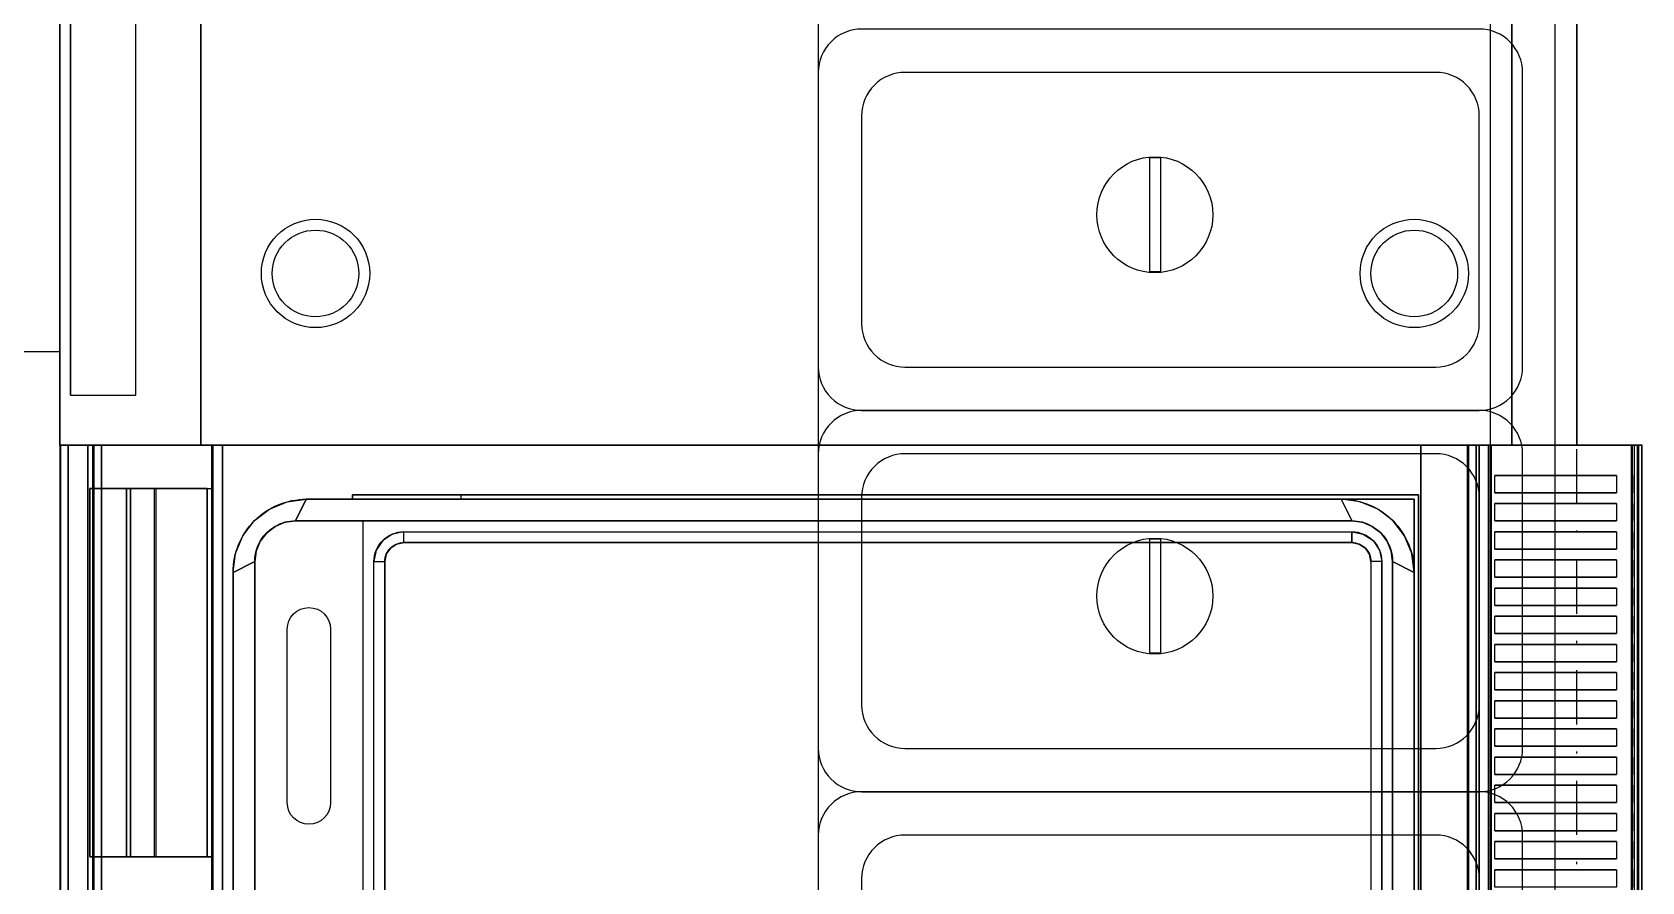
# Model space of a CAD drawing. Header units: millimetres. Extents: x 38967 to 51721, y 49836 to 53207.
# Drawn here: x 41731.9 to 41806.1, y 52636.7 to 52675.9 of the extents above; entities that cross this region are included whole.
import ezdxf

# ---------------------------------------------------------------- set-up
doc = ezdxf.new("R2010")
doc.units = ezdxf.units.MM
doc.header["$LTSCALE"] = 5
doc.linetypes.add('TRATTO-PUNTO', pattern=[1, 0.5, -0.25, 0, -0.25])
for name, color, linetype in [('200-EquipBorder-2d', 9, 'Continuous'), ('200-EquipDoors-2d', 252, 'Continuous'), ('200-EquipInternal-2d', 252, 'Continuous'), ('200-EquipSteel-3d', 9, 'Continuous')]:
    doc.layers.add(name, color=color, linetype=linetype)
doc.layers.add('200-InsPoint-3D', color=3, linetype='Continuous', plot=False)

# ---------------------------------------------------------------- blocks, each defined once
blk = doc.blocks.new('A$C4DBF6129')
at = {"layer": '200-EquipBorder-2d'}
for points in [[(15.6, 32.5), (2, 32.5, 0.414214), (0, 30.5), (0, 2, 0.414214), (2, 0), (15.6, 0, 0.414214), (17.6, 2), (17.6, 30.5, 0.414214)], [(13.6, 30.5), (4, 30.5, 0.414214), (2, 28.5), (2, 4, 0.414214), (4, 2), (13.6, 2, 0.414214), (15.6, 4), (15.6, 28.5, 0.414214)]]:
    blk.add_lwpolyline(points, format="xyb", close=True, dxfattribs=at)
blk.add_lwpolyline([(11.195, 15.81), (5.947, 15.81), (5.947, 15.286), (11.195, 15.286)], close=True, dxfattribs=at)
blk.add_circle((8.571, 15.53), 2.676, dxfattribs=at)
blk = doc.blocks.new('ZVR1780')
at = {"layer": '200-EquipBorder-2d'}
blk.add_line((0, -340), (1780, -340), dxfattribs=at)
for points in [[(1780, -340), (1780, 0), (0, 0), (0, -340), (1780, -340)], [(0, -300), (30, -300), (30, -30), (1750, -30), (1750, -300), (1780, -300)]]:
    blk.add_lwpolyline(points, dxfattribs=at)
at = {"xscale": 10, "yscale": 10, "zscale": 10}
for p in [(1046, -340), (1222, -340), (1398, -340)]:
    blk.add_blockref('A$C4DBF6129', p, dxfattribs=at)
at = {"layer": '200-InsPoint-3D', "flags": 9}
blk.add_attdef('DISTANG', (0, 0), '', height=1, dxfattribs=at)
blk.add_attdef('DISTANG', (0, 0), '', height=1, dxfattribs=at)
blk = doc.blocks.new('ELECTROLUX-MC-CASSETTO')
at = {"layer": '200-EquipSteel-3d'}
for points, invisible_edges in [([(85, 0), (85, -30), (-85, -30), (-85, 0)], 2), ([(-85, -2, -130), (-85, 0, -130), (-85, 0), (-85, -2, -2)], 4), ([(-85, 0), (-85, -2, -2), (-85, -28, -2), (-85, -30)], 5), ([(85, -2, -130), (85, 0, -130), (85, 0), (85, -2, -2)], 4), ([(85, 0), (85, -2, -2), (85, -28, -2), (85, -30)], 5), ([(85, -28, -2), (85, -2, -2), (-85, -2, -2), (-85, -28, -2)], 8), ([(-85, -28, -2), (-85, -30), (-85, -30, -30), (-85, -28, -30)], 1), ([(85, -28, -2), (85, -30), (85, -30, -30), (85, -28, -30)], 1)]:
    blk.add_3dface(points, dxfattribs=dict(at, invisible_edges=invisible_edges))
for points in [[(-85, -2, -130), (85, -2, -130), (85, 0, -130), (-85, 0, -130)], [(85, -2, -2), (85, -2, -130), (-85, -2, -130), (-85, -2, -2)], [(85, -30, -30), (85, -28, -30), (-85, -28, -30), (-85, -30, -30)], [(85, -28, -30), (85, -28, -2), (-85, -28, -2), (-85, -28, -30)], [(85, -30), (85, -30, -30), (-85, -30, -30), (-85, -30)]]:
    blk.add_3dface(points, dxfattribs=at)
blk = doc.blocks.new('ELECTROLUX-MC7-BODY400X250')
at = {"layer": '200-EquipBorder-2d'}
for p, q in [((0, 0), (400, 0)), ((0, -655), (0, 0))]:
    blk.add_line(p, q, dxfattribs=at)
at = {"layer": '200-EquipInternal-2d'}
blk.add_line((0, -80), (400, -80), dxfattribs=at)
at = {"layer": '200-EquipSteel-3d'}
for points, invisible_edges in [([(0, -0.34, 912.22), (0, 0, 910.5), (400, 0, 910.5), (400, -0.34, 912.22)], 8), ([(0, 0, 902.7), (0, -0.13, 901.81), (400, -0.13, 901.81), (400, 0, 902.7)], 2), ([(0, -0.13, 901.81), (0, -0.54, 901.01), (400, -0.54, 901.01), (400, -0.13, 901.81)], 10), ([(0, -1.32, 913.68), (0, -0.34, 912.22), (400, -0.34, 912.22), (400, -1.32, 913.68)], 10), ([(0, -0.54, 901.01), (0, -1.19, 900.39), (400, -1.19, 900.39), (400, -0.54, 901.01)], 10), ([(0, -1.19, 900.39), (0, -2, 900), (400, -2, 900), (400, -1.19, 900.39)], 8), ([(0, -2.78, 914.66), (0, -1.32, 913.68), (400, -1.32, 913.68), (400, -2.78, 914.66)], 10), ([(0, -655, 650), (0, -655, 900), (0, -2, 900), (0, -102, 724)], 12), ([(0, -2, 900), (0, -2, 724), (0, -102, 724)], 8), ([(0, -4.5, 915), (0, -2.78, 914.66), (400, -2.78, 914.66), (400, -4.5, 915)], 2), ([(0, -71.6, 914.58), (0, -69.5, 915), (400, -69.5, 915), (400, -71.6, 914.58)], 8), ([(0, -73.39, 913.39), (0, -71.6, 914.58), (400, -71.6, 914.58), (400, -73.39, 913.39)], 10), ([(0, -74.58, 911.6), (0, -73.39, 913.39), (400, -73.39, 913.39), (400, -74.58, 911.6)], 10), ([(0, -75, 909.5), (0, -74.58, 911.6), (400, -74.58, 911.6), (400, -75, 909.5)], 2), ([(0, -75.45, 903.59), (0, -75, 905.7), (400, -75, 905.7), (400, -75.45, 903.59)], 8), ([(0, -76.64, 901.78), (0, -75.45, 903.59), (400, -75.45, 903.59), (400, -76.64, 901.78)], 10), ([(0, -78.4, 900.53), (0, -76.64, 901.78), (400, -76.64, 901.78), (400, -78.4, 900.53)], 10), ([(0, -80.5, 900), (0, -78.4, 900.53), (400, -78.4, 900.53), (400, -80.5, 900)], 2), ([(0, -102, 724), (0, -655, 650), (0, -102, 650)], 1)]:
    blk.add_3dface(points, dxfattribs=dict(at, invisible_edges=invisible_edges))
for points in [[(0, 0, 910.5), (0, 0, 902.7), (400, 0, 902.7), (400, 0, 910.5)], [(0, -2, 724), (0, -2, 900), (400, -2, 900), (400, -2, 724)], [(0, -2, 724), (0, -102, 724), (400, -102, 724), (400, -2, 724)], [(0, -69.5, 915), (0, -4.5, 915), (400, -4.5, 915), (400, -69.5, 915)], [(0, -75, 905.7), (0, -75, 909.5), (400, -75, 909.5), (400, -75, 905.7)], [(0, -655, 650), (0, -102, 650), (400, -102, 650), (400, -655, 650)], [(0, -102, 650), (400, -102, 650), (400, -102, 724), (0, -102, 724)], [(0, -655, 650), (400, -655, 650), (400, -655, 900), (0, -655, 900)]]:
    blk.add_3dface(points, dxfattribs=at)
at = {"layer": '200-InsPoint-3D'}
blk.add_point((0, 0), dxfattribs=at)
blk = doc.blocks.new('ELECTROLUX-MC-CAMINO400')
at = {"layer": '200-EquipInternal-2d'}
for points in [[(0, -0.21), (400, -0.21), (400, -75.21), (0, -75.21)], [(14, -10.37), (22, -10.37), (22, -66.52), (14, -66.52)], [(27, -10.37), (35, -10.37), (35, -66.52), (27, -66.52)], [(40, -10.37), (48, -10.37), (48, -66.52), (40, -66.52)], [(53, -10.37), (61, -10.37), (61, -66.52), (53, -66.52)], [(66, -10.37), (74, -10.37), (74, -66.52), (66, -66.52)], [(79, -10.37), (87, -10.37), (87, -66.52), (79, -66.52)], [(92, -10.37), (100, -10.37), (100, -66.52), (92, -66.52)], [(105, -10.37), (113, -10.37), (113, -66.52), (105, -66.52)], [(118, -10.37), (126, -10.37), (126, -66.52), (118, -66.52)], [(131, -10.37), (139, -10.37), (139, -66.52), (131, -66.52)], [(144, -10.37), (152, -10.37), (152, -66.52), (144, -66.52)], [(157, -10.37), (165, -10.37), (165, -66.52), (157, -66.52)], [(170, -10.37), (178, -10.37), (178, -66.52), (170, -66.52)], [(183, -10.37), (191, -10.37), (191, -66.52), (183, -66.52)], [(196, -10.37), (204, -10.37), (204, -66.52), (196, -66.52)]]:
    blk.add_lwpolyline(points, close=True, dxfattribs=at)
at = {"layer": '200-EquipSteel-3d'}
for points in [[(0, -0.21, 917.01), (0, -0.21, 956), (400, -0.21, 956), (400, -0.21, 917.01)], [(0, -69.44, 915), (0, -3.39, 915), (400, -3.39, 915), (400, -69.44, 915)]]:
    blk.add_3dface(points, dxfattribs=at)
for points, invisible_edges in [([(0, -0.21, 956), (0, -0.36, 956.76), (400, -0.36, 956.76), (400, -0.21, 956)], 2), ([(0, -0.25, 916.62), (0, -0.21, 917.01), (400, -0.21, 917.01), (400, -0.25, 916.62)], 8), ([(0, -0.37, 916.23), (0, -0.25, 916.62), (400, -0.25, 916.62), (400, -0.37, 916.23)], 10), ([(0, -0.36, 956.76), (0, -0.78, 957.41), (400, -0.78, 957.41), (400, -0.36, 956.76)], 10), ([(0, -0.56, 915.88), (0, -0.37, 916.23), (400, -0.37, 916.23), (400, -0.56, 915.88)], 10), ([(0, -0.82, 915.58), (0, -0.56, 915.88), (400, -0.56, 915.88), (400, -0.82, 915.58)], 10), ([(0, -0.78, 957.41), (0, -1.43, 957.84), (400, -1.43, 957.84), (400, -0.78, 957.41)], 10), ([(0, -1.41, 915.27), (0, -0.82, 915.58), (400, -0.82, 915.58), (400, -1.41, 915.27)], 10), ([(0, -2.05, 915.07), (0, -1.41, 915.27), (400, -1.41, 915.27), (400, -2.05, 915.07)], 10), ([(0, -1.43, 957.84), (0, -2.19, 958), (400, -2.19, 958), (400, -1.43, 957.84)], 8), ([(0, -2.72, 914.98), (0, -2.05, 915.07), (400, -2.05, 915.07), (400, -2.72, 914.98)], 10), ([(0, -10.37, 957.76), (0, -2.19, 958), (14, -2.19, 958), (14, -10.37, 957.76)], 12), ([(0, -3.39, 915), (0, -2.72, 914.98), (400, -2.72, 914.98), (400, -3.39, 915)], 2), ([(14, -10.37, 957.76), (22, -10.37, 957.76), (22, -2.19, 958), (14, -2.19, 958)], 10), ([(22, -2.19, 958), (27, -2.19, 958), (27, -10.37, 957.76), (22, -10.37, 957.76)], 14), ([(27, -10.37, 957.76), (35, -10.37, 957.76), (35, -2.19, 958), (27, -2.19, 958)], 10), ([(35, -2.19, 958), (40, -2.19, 958), (40, -10.37, 957.76), (35, -10.37, 957.76)], 14), ([(40, -10.37, 957.76), (48, -10.37, 957.76), (48, -2.19, 958), (40, -2.19, 958)], 10), ([(48, -2.19, 958), (53, -2.19, 958), (53, -10.37, 957.76), (48, -10.37, 957.76)], 14), ([(53, -10.37, 957.76), (61, -10.37, 957.76), (61, -2.19, 958), (53, -2.19, 958)], 10), ([(61, -2.19, 958), (66, -2.19, 958), (66, -10.37, 957.76), (61, -10.37, 957.76)], 14), ([(66, -10.37, 957.76), (74, -10.37, 957.76), (74, -2.19, 958), (66, -2.19, 958)], 10), ([(74, -2.19, 958), (79, -2.19, 958), (79, -10.37, 957.76), (74, -10.37, 957.76)], 14), ([(79, -10.37, 957.76), (87, -10.37, 957.76), (87, -2.19, 958), (79, -2.19, 958)], 10), ([(87, -2.19, 958), (92, -2.19, 958), (92, -10.37, 957.76), (87, -10.37, 957.76)], 14), ([(92, -10.37, 957.76), (100, -10.37, 957.76), (100, -2.19, 958), (92, -2.19, 958)], 10), ([(100, -2.19, 958), (105, -2.19, 958), (105, -10.37, 957.76), (100, -10.37, 957.76)], 14), ([(105, -10.37, 957.76), (113, -10.37, 957.76), (113, -2.19, 958), (105, -2.19, 958)], 10), ([(113, -2.19, 958), (118, -2.19, 958), (118, -10.37, 957.76), (113, -10.37, 957.76)], 14), ([(118, -10.37, 957.76), (126, -10.37, 957.76), (126, -2.19, 958), (118, -2.19, 958)], 10), ([(126, -2.19, 958), (131, -2.19, 958), (131, -10.37, 957.76), (126, -10.37, 957.76)], 14), ([(131, -10.37, 957.76), (139, -10.37, 957.76), (139, -2.19, 958), (131, -2.19, 958)], 10), ([(139, -2.19, 958), (144, -2.19, 958), (144, -10.37, 957.76), (139, -10.37, 957.76)], 14), ([(144, -10.37, 957.76), (152, -10.37, 957.76), (152, -2.19, 958), (144, -2.19, 958)], 10), ([(152, -2.19, 958), (157, -2.19, 958), (157, -10.37, 957.76), (152, -10.37, 957.76)], 14), ([(157, -10.37, 957.76), (165, -10.37, 957.76), (165, -2.19, 958), (157, -2.19, 958)], 10), ([(165, -2.19, 958), (170, -2.19, 958), (170, -10.37, 957.76), (165, -10.37, 957.76)], 14), ([(170, -10.37, 957.76), (178, -10.37, 957.76), (178, -2.19, 958), (170, -2.19, 958)], 10), ([(178, -2.19, 958), (183, -2.19, 958), (183, -10.37, 957.76), (178, -10.37, 957.76)], 14), ([(183, -10.37, 957.76), (191, -10.37, 957.76), (191, -2.19, 958), (183, -2.19, 958)], 10), ([(191, -2.19, 958), (196, -2.19, 958), (196, -10.37, 957.76), (191, -10.37, 957.76)], 14), ([(196, -10.37, 957.76), (204, -10.37, 957.76), (204, -2.19, 958), (196, -2.19, 958)], 10), ([(0, -17.47, 956.91), (0, -10.37, 957.76), (14, -10.37, 957.76), (14, -17.47, 956.91)], 10), ([(22, -17.47, 956.91), (22, -10.37, 957.76), (27, -10.37, 957.76), (27, -17.47, 956.91)], 10), ([(35, -17.47, 956.91), (35, -10.37, 957.76), (40, -10.37, 957.76), (40, -17.47, 956.91)], 10), ([(48, -17.47, 956.91), (48, -10.37, 957.76), (53, -10.37, 957.76), (53, -17.47, 956.91)], 10), ([(61, -17.47, 956.91), (61, -10.37, 957.76), (66, -10.37, 957.76), (66, -17.47, 956.91)], 10), ([(74, -17.47, 956.91), (74, -10.37, 957.76), (79, -10.37, 957.76), (79, -17.47, 956.91)], 10), ([(87, -17.47, 956.91), (87, -10.37, 957.76), (92, -10.37, 957.76), (92, -17.47, 956.91)], 10), ([(100, -17.47, 956.91), (100, -10.37, 957.76), (105, -10.37, 957.76), (105, -17.47, 956.91)], 10), ([(113, -17.47, 956.91), (113, -10.37, 957.76), (118, -10.37, 957.76), (118, -17.47, 956.91)], 10), ([(126, -17.47, 956.91), (126, -10.37, 957.76), (131, -10.37, 957.76), (131, -17.47, 956.91)], 10), ([(139, -17.47, 956.91), (139, -10.37, 957.76), (144, -10.37, 957.76), (144, -17.47, 956.91)], 10), ([(152, -17.47, 956.91), (152, -10.37, 957.76), (157, -10.37, 957.76), (157, -17.47, 956.91)], 10), ([(165, -17.47, 956.91), (165, -10.37, 957.76), (170, -10.37, 957.76), (170, -17.47, 956.91)], 10), ([(178, -17.47, 956.91), (178, -10.37, 957.76), (183, -10.37, 957.76), (183, -17.47, 956.91)], 10), ([(191, -17.47, 956.91), (191, -10.37, 957.76), (196, -10.37, 957.76), (196, -17.47, 956.91)], 10), ([(0, -24.48, 955.45), (0, -17.47, 956.91), (14, -17.47, 956.91), (14, -24.48, 955.45)], 10), ([(22, -24.48, 955.45), (22, -17.47, 956.91), (27, -17.47, 956.91), (27, -24.48, 955.45)], 10), ([(35, -24.48, 955.45), (35, -17.47, 956.91), (40, -17.47, 956.91), (40, -24.48, 955.45)], 10), ([(48, -24.48, 955.45), (48, -17.47, 956.91), (53, -17.47, 956.91), (53, -24.48, 955.45)], 10), ([(61, -24.48, 955.45), (61, -17.47, 956.91), (66, -17.47, 956.91), (66, -24.48, 955.45)], 10), ([(74, -24.48, 955.45), (74, -17.47, 956.91), (79, -17.47, 956.91), (79, -24.48, 955.45)], 10), ([(87, -24.48, 955.45), (87, -17.47, 956.91), (92, -17.47, 956.91), (92, -24.48, 955.45)], 10), ([(100, -24.48, 955.45), (100, -17.47, 956.91), (105, -17.47, 956.91), (105, -24.48, 955.45)], 10), ([(113, -24.48, 955.45), (113, -17.47, 956.91), (118, -17.47, 956.91), (118, -24.48, 955.45)], 10), ([(126, -24.48, 955.45), (126, -17.47, 956.91), (131, -17.47, 956.91), (131, -24.48, 955.45)], 10), ([(139, -24.48, 955.45), (139, -17.47, 956.91), (144, -17.47, 956.91), (144, -24.48, 955.45)], 10), ([(152, -24.48, 955.45), (152, -17.47, 956.91), (157, -17.47, 956.91), (157, -24.48, 955.45)], 10), ([(165, -24.48, 955.45), (165, -17.47, 956.91), (170, -17.47, 956.91), (170, -24.48, 955.45)], 10), ([(178, -24.48, 955.45), (178, -17.47, 956.91), (183, -17.47, 956.91), (183, -24.48, 955.45)], 10), ([(191, -24.48, 955.45), (191, -17.47, 956.91), (196, -17.47, 956.91), (196, -24.48, 955.45)], 10), ([(0, -31.33, 953.39), (0, -24.48, 955.45), (14, -24.48, 955.45), (14, -31.33, 953.39)], 10), ([(22, -31.33, 953.39), (22, -24.48, 955.45), (27, -24.48, 955.45), (27, -31.33, 953.39)], 10), ([(35, -31.33, 953.39), (35, -24.48, 955.45), (40, -24.48, 955.45), (40, -31.33, 953.39)], 10), ([(48, -31.33, 953.39), (48, -24.48, 955.45), (53, -24.48, 955.45), (53, -31.33, 953.39)], 10), ([(61, -31.33, 953.39), (61, -24.48, 955.45), (66, -24.48, 955.45), (66, -31.33, 953.39)], 10), ([(74, -31.33, 953.39), (74, -24.48, 955.45), (79, -24.48, 955.45), (79, -31.33, 953.39)], 10), ([(87, -31.33, 953.39), (87, -24.48, 955.45), (92, -24.48, 955.45), (92, -31.33, 953.39)], 10), ([(100, -31.33, 953.39), (100, -24.48, 955.45), (105, -24.48, 955.45), (105, -31.33, 953.39)], 10), ([(113, -31.33, 953.39), (113, -24.48, 955.45), (118, -24.48, 955.45), (118, -31.33, 953.39)], 10), ([(126, -31.33, 953.39), (126, -24.48, 955.45), (131, -24.48, 955.45), (131, -31.33, 953.39)], 10), ([(139, -31.33, 953.39), (139, -24.48, 955.45), (144, -24.48, 955.45), (144, -31.33, 953.39)], 10), ([(152, -31.33, 953.39), (152, -24.48, 955.45), (157, -24.48, 955.45), (157, -31.33, 953.39)], 10), ([(165, -31.33, 953.39), (165, -24.48, 955.45), (170, -24.48, 955.45), (170, -31.33, 953.39)], 10), ([(178, -31.33, 953.39), (178, -24.48, 955.45), (183, -24.48, 955.45), (183, -31.33, 953.39)], 10), ([(191, -31.33, 953.39), (191, -24.48, 955.45), (196, -24.48, 955.45), (196, -31.33, 953.39)], 10), ([(0, -37.98, 950.75), (0, -31.33, 953.39), (14, -31.33, 953.39), (14, -37.98, 950.75)], 10), ([(22, -37.98, 950.75), (22, -31.33, 953.39), (27, -31.33, 953.39), (27, -37.98, 950.75)], 10), ([(35, -37.98, 950.75), (35, -31.33, 953.39), (40, -31.33, 953.39), (40, -37.98, 950.75)], 10), ([(48, -37.98, 950.75), (48, -31.33, 953.39), (53, -31.33, 953.39), (53, -37.98, 950.75)], 10), ([(61, -37.98, 950.75), (61, -31.33, 953.39), (66, -31.33, 953.39), (66, -37.98, 950.75)], 10), ([(74, -37.98, 950.75), (74, -31.33, 953.39), (79, -31.33, 953.39), (79, -37.98, 950.75)], 10), ([(87, -37.98, 950.75), (87, -31.33, 953.39), (92, -31.33, 953.39), (92, -37.98, 950.75)], 10), ([(100, -37.98, 950.75), (100, -31.33, 953.39), (105, -31.33, 953.39), (105, -37.98, 950.75)], 10), ([(113, -37.98, 950.75), (113, -31.33, 953.39), (118, -31.33, 953.39), (118, -37.98, 950.75)], 10), ([(126, -37.98, 950.75), (126, -31.33, 953.39), (131, -31.33, 953.39), (131, -37.98, 950.75)], 10), ([(139, -37.98, 950.75), (139, -31.33, 953.39), (144, -31.33, 953.39), (144, -37.98, 950.75)], 10), ([(152, -37.98, 950.75), (152, -31.33, 953.39), (157, -31.33, 953.39), (157, -37.98, 950.75)], 10), ([(165, -37.98, 950.75), (165, -31.33, 953.39), (170, -31.33, 953.39), (170, -37.98, 950.75)], 10), ([(178, -37.98, 950.75), (178, -31.33, 953.39), (183, -31.33, 953.39), (183, -37.98, 950.75)], 10), ([(191, -37.98, 950.75), (191, -31.33, 953.39), (196, -31.33, 953.39), (196, -37.98, 950.75)], 10), ([(0, -44.37, 947.54), (0, -37.98, 950.75), (14, -37.98, 950.75), (14, -44.37, 947.54)], 10), ([(0, -50.47, 943.8), (0, -44.37, 947.54), (14, -44.37, 947.54), (14, -50.47, 943.8)], 10), ([(22, -44.37, 947.54), (22, -37.98, 950.75), (27, -37.98, 950.75), (27, -44.37, 947.54)], 10), ([(22, -50.47, 943.8), (22, -44.37, 947.54), (27, -44.37, 947.54), (27, -50.47, 943.8)], 10), ([(35, -44.37, 947.54), (35, -37.98, 950.75), (40, -37.98, 950.75), (40, -44.37, 947.54)], 10), ([(35, -50.47, 943.8), (35, -44.37, 947.54), (40, -44.37, 947.54), (40, -50.47, 943.8)], 10), ([(48, -44.37, 947.54), (48, -37.98, 950.75), (53, -37.98, 950.75), (53, -44.37, 947.54)], 10), ([(48, -50.47, 943.8), (48, -44.37, 947.54), (53, -44.37, 947.54), (53, -50.47, 943.8)], 10), ([(61, -44.37, 947.54), (61, -37.98, 950.75), (66, -37.98, 950.75), (66, -44.37, 947.54)], 10), ([(61, -50.47, 943.8), (61, -44.37, 947.54), (66, -44.37, 947.54), (66, -50.47, 943.8)], 10), ([(74, -44.37, 947.54), (74, -37.98, 950.75), (79, -37.98, 950.75), (79, -44.37, 947.54)], 10), ([(74, -50.47, 943.8), (74, -44.37, 947.54), (79, -44.37, 947.54), (79, -50.47, 943.8)], 10), ([(87, -44.37, 947.54), (87, -37.98, 950.75), (92, -37.98, 950.75), (92, -44.37, 947.54)], 10), ([(87, -50.47, 943.8), (87, -44.37, 947.54), (92, -44.37, 947.54), (92, -50.47, 943.8)], 10), ([(100, -44.37, 947.54), (100, -37.98, 950.75), (105, -37.98, 950.75), (105, -44.37, 947.54)], 10), ([(100, -50.47, 943.8), (100, -44.37, 947.54), (105, -44.37, 947.54), (105, -50.47, 943.8)], 10), ([(113, -44.37, 947.54), (113, -37.98, 950.75), (118, -37.98, 950.75), (118, -44.37, 947.54)], 10), ([(113, -50.47, 943.8), (113, -44.37, 947.54), (118, -44.37, 947.54), (118, -50.47, 943.8)], 10), ([(126, -44.37, 947.54), (126, -37.98, 950.75), (131, -37.98, 950.75), (131, -44.37, 947.54)], 10), ([(126, -50.47, 943.8), (126, -44.37, 947.54), (131, -44.37, 947.54), (131, -50.47, 943.8)], 10), ([(139, -44.37, 947.54), (139, -37.98, 950.75), (144, -37.98, 950.75), (144, -44.37, 947.54)], 10), ([(139, -50.47, 943.8), (139, -44.37, 947.54), (144, -44.37, 947.54), (144, -50.47, 943.8)], 10), ([(152, -44.37, 947.54), (152, -37.98, 950.75), (157, -37.98, 950.75), (157, -44.37, 947.54)], 10), ([(152, -50.47, 943.8), (152, -44.37, 947.54), (157, -44.37, 947.54), (157, -50.47, 943.8)], 10), ([(165, -44.37, 947.54), (165, -37.98, 950.75), (170, -37.98, 950.75), (170, -44.37, 947.54)], 10), ([(165, -50.47, 943.8), (165, -44.37, 947.54), (170, -44.37, 947.54), (170, -50.47, 943.8)], 10), ([(178, -44.37, 947.54), (178, -37.98, 950.75), (183, -37.98, 950.75), (183, -44.37, 947.54)], 10), ([(178, -50.47, 943.8), (178, -44.37, 947.54), (183, -44.37, 947.54), (183, -50.47, 943.8)], 10), ([(191, -44.37, 947.54), (191, -37.98, 950.75), (196, -37.98, 950.75), (196, -44.37, 947.54)], 10), ([(191, -50.47, 943.8), (191, -44.37, 947.54), (196, -44.37, 947.54), (196, -50.47, 943.8)], 10), ([(0, -56.22, 939.54), (0, -50.47, 943.8), (14, -50.47, 943.8), (14, -56.22, 939.54)], 10), ([(22, -56.22, 939.54), (22, -50.47, 943.8), (27, -50.47, 943.8), (27, -56.22, 939.54)], 10), ([(35, -56.22, 939.54), (35, -50.47, 943.8), (40, -50.47, 943.8), (40, -56.22, 939.54)], 10), ([(48, -56.22, 939.54), (48, -50.47, 943.8), (53, -50.47, 943.8), (53, -56.22, 939.54)], 10), ([(61, -56.22, 939.54), (61, -50.47, 943.8), (66, -50.47, 943.8), (66, -56.22, 939.54)], 10), ([(74, -56.22, 939.54), (74, -50.47, 943.8), (79, -50.47, 943.8), (79, -56.22, 939.54)], 10), ([(87, -56.22, 939.54), (87, -50.47, 943.8), (92, -50.47, 943.8), (92, -56.22, 939.54)], 10), ([(100, -56.22, 939.54), (100, -50.47, 943.8), (105, -50.47, 943.8), (105, -56.22, 939.54)], 10), ([(113, -56.22, 939.54), (113, -50.47, 943.8), (118, -50.47, 943.8), (118, -56.22, 939.54)], 10), ([(126, -56.22, 939.54), (126, -50.47, 943.8), (131, -50.47, 943.8), (131, -56.22, 939.54)], 10), ([(139, -56.22, 939.54), (139, -50.47, 943.8), (144, -50.47, 943.8), (144, -56.22, 939.54)], 10), ([(152, -56.22, 939.54), (152, -50.47, 943.8), (157, -50.47, 943.8), (157, -56.22, 939.54)], 10), ([(165, -56.22, 939.54), (165, -50.47, 943.8), (170, -50.47, 943.8), (170, -56.22, 939.54)], 10), ([(178, -56.22, 939.54), (178, -50.47, 943.8), (183, -50.47, 943.8), (183, -56.22, 939.54)], 10), ([(191, -56.22, 939.54), (191, -50.47, 943.8), (196, -50.47, 943.8), (196, -56.22, 939.54)], 10), ([(0, -61.59, 934.81), (0, -56.22, 939.54), (14, -56.22, 939.54), (14, -61.59, 934.81)], 10), ([(22, -61.59, 934.81), (22, -56.22, 939.54), (27, -56.22, 939.54), (27, -61.59, 934.81)], 10), ([(35, -61.59, 934.81), (35, -56.22, 939.54), (40, -56.22, 939.54), (40, -61.59, 934.81)], 10), ([(48, -61.59, 934.81), (48, -56.22, 939.54), (53, -56.22, 939.54), (53, -61.59, 934.81)], 10), ([(61, -61.59, 934.81), (61, -56.22, 939.54), (66, -56.22, 939.54), (66, -61.59, 934.81)], 10), ([(74, -61.59, 934.81), (74, -56.22, 939.54), (79, -56.22, 939.54), (79, -61.59, 934.81)], 10), ([(87, -61.59, 934.81), (87, -56.22, 939.54), (92, -56.22, 939.54), (92, -61.59, 934.81)], 10), ([(100, -61.59, 934.81), (100, -56.22, 939.54), (105, -56.22, 939.54), (105, -61.59, 934.81)], 10), ([(113, -61.59, 934.81), (113, -56.22, 939.54), (118, -56.22, 939.54), (118, -61.59, 934.81)], 10), ([(126, -61.59, 934.81), (126, -56.22, 939.54), (131, -56.22, 939.54), (131, -61.59, 934.81)], 10), ([(139, -61.59, 934.81), (139, -56.22, 939.54), (144, -56.22, 939.54), (144, -61.59, 934.81)], 10), ([(152, -61.59, 934.81), (152, -56.22, 939.54), (157, -56.22, 939.54), (157, -61.59, 934.81)], 10), ([(165, -61.59, 934.81), (165, -56.22, 939.54), (170, -56.22, 939.54), (170, -61.59, 934.81)], 10), ([(178, -61.59, 934.81), (178, -56.22, 939.54), (183, -56.22, 939.54), (183, -61.59, 934.81)], 10), ([(191, -61.59, 934.81), (191, -56.22, 939.54), (196, -56.22, 939.54), (196, -61.59, 934.81)], 10), ([(0, -66.52, 929.63), (0, -61.59, 934.81), (14, -61.59, 934.81), (14, -66.52, 929.63)], 10), ([(0, -71, 924.05), (0, -66.52, 929.63), (14, -66.52, 929.63), (14, -71, 924.05)], 14), ([(14, -71, 924.05), (22, -71, 924.05), (22, -66.52, 929.63), (14, -66.52, 929.63)], 11), ([(22, -66.52, 929.63), (22, -61.59, 934.81), (27, -61.59, 934.81), (27, -66.52, 929.63)], 10), ([(22, -71, 924.05), (27, -71, 924.05), (27, -66.52, 929.63), (22, -66.52, 929.63)], 15), ([(27, -71, 924.05), (35, -71, 924.05), (35, -66.52, 929.63), (27, -66.52, 929.63)], 11), ([(35, -66.52, 929.63), (35, -61.59, 934.81), (40, -61.59, 934.81), (40, -66.52, 929.63)], 10), ([(35, -71, 924.05), (40, -71, 924.05), (40, -66.52, 929.63), (35, -66.52, 929.63)], 15), ([(40, -71, 924.05), (48, -71, 924.05), (48, -66.52, 929.63), (40, -66.52, 929.63)], 11), ([(48, -66.52, 929.63), (48, -61.59, 934.81), (53, -61.59, 934.81), (53, -66.52, 929.63)], 10), ([(48, -71, 924.05), (53, -71, 924.05), (53, -66.52, 929.63), (48, -66.52, 929.63)], 15), ([(53, -71, 924.05), (61, -71, 924.05), (61, -66.52, 929.63), (53, -66.52, 929.63)], 11), ([(61, -66.52, 929.63), (61, -61.59, 934.81), (66, -61.59, 934.81), (66, -66.52, 929.63)], 10), ([(61, -71, 924.05), (66, -71, 924.05), (66, -66.52, 929.63), (61, -66.52, 929.63)], 15), ([(66, -71, 924.05), (74, -71, 924.05), (74, -66.52, 929.63), (66, -66.52, 929.63)], 11), ([(74, -66.52, 929.63), (74, -61.59, 934.81), (79, -61.59, 934.81), (79, -66.52, 929.63)], 10), ([(74, -71, 924.05), (79, -71, 924.05), (79, -66.52, 929.63), (74, -66.52, 929.63)], 15), ([(79, -71, 924.05), (87, -71, 924.05), (87, -66.52, 929.63), (79, -66.52, 929.63)], 11), ([(87, -66.52, 929.63), (87, -61.59, 934.81), (92, -61.59, 934.81), (92, -66.52, 929.63)], 10), ([(87, -71, 924.05), (92, -71, 924.05), (92, -66.52, 929.63), (87, -66.52, 929.63)], 15), ([(92, -71, 924.05), (100, -71, 924.05), (100, -66.52, 929.63), (92, -66.52, 929.63)], 11), ([(100, -66.52, 929.63), (100, -61.59, 934.81), (105, -61.59, 934.81), (105, -66.52, 929.63)], 10), ([(100, -71, 924.05), (105, -71, 924.05), (105, -66.52, 929.63), (100, -66.52, 929.63)], 15), ([(105, -71, 924.05), (113, -71, 924.05), (113, -66.52, 929.63), (105, -66.52, 929.63)], 11), ([(113, -66.52, 929.63), (113, -61.59, 934.81), (118, -61.59, 934.81), (118, -66.52, 929.63)], 10), ([(113, -71, 924.05), (118, -71, 924.05), (118, -66.52, 929.63), (113, -66.52, 929.63)], 15), ([(118, -71, 924.05), (126, -71, 924.05), (126, -66.52, 929.63), (118, -66.52, 929.63)], 11), ([(126, -66.52, 929.63), (126, -61.59, 934.81), (131, -61.59, 934.81), (131, -66.52, 929.63)], 10), ([(126, -71, 924.05), (131, -71, 924.05), (131, -66.52, 929.63), (126, -66.52, 929.63)], 15), ([(131, -71, 924.05), (139, -71, 924.05), (139, -66.52, 929.63), (131, -66.52, 929.63)], 11), ([(139, -66.52, 929.63), (139, -61.59, 934.81), (144, -61.59, 934.81), (144, -66.52, 929.63)], 10), ([(139, -71, 924.05), (144, -71, 924.05), (144, -66.52, 929.63), (139, -66.52, 929.63)], 15), ([(144, -71, 924.05), (152, -71, 924.05), (152, -66.52, 929.63), (144, -66.52, 929.63)], 11), ([(152, -66.52, 929.63), (152, -61.59, 934.81), (157, -61.59, 934.81), (157, -66.52, 929.63)], 10), ([(152, -71, 924.05), (157, -71, 924.05), (157, -66.52, 929.63), (152, -66.52, 929.63)], 15), ([(157, -71, 924.05), (165, -71, 924.05), (165, -66.52, 929.63), (157, -66.52, 929.63)], 11), ([(165, -66.52, 929.63), (165, -61.59, 934.81), (170, -61.59, 934.81), (170, -66.52, 929.63)], 10), ([(165, -71, 924.05), (170, -71, 924.05), (170, -66.52, 929.63), (165, -66.52, 929.63)], 15), ([(170, -71, 924.05), (178, -71, 924.05), (178, -66.52, 929.63), (170, -66.52, 929.63)], 11), ([(178, -66.52, 929.63), (178, -61.59, 934.81), (183, -61.59, 934.81), (183, -66.52, 929.63)], 10), ([(178, -71, 924.05), (183, -71, 924.05), (183, -66.52, 929.63), (178, -66.52, 929.63)], 15), ([(183, -71, 924.05), (191, -71, 924.05), (191, -66.52, 929.63), (183, -66.52, 929.63)], 11), ([(191, -66.52, 929.63), (191, -61.59, 934.81), (196, -61.59, 934.81), (196, -66.52, 929.63)], 10), ([(191, -71, 924.05), (196, -71, 924.05), (196, -66.52, 929.63), (191, -66.52, 929.63)], 15), ([(196, -71, 924.05), (204, -71, 924.05), (204, -66.52, 929.63), (196, -66.52, 929.63)], 11), ([(0, -70.76, 915.05), (0, -69.44, 915), (400, -69.44, 915), (400, -70.76, 915.05)], 8), ([(0, -72.06, 915.25), (0, -70.76, 915.05), (400, -70.76, 915.05), (400, -72.06, 915.25)], 10), ([(0, -74.97, 918.1), (0, -71, 924.05), (400, -71, 924.05), (400, -74.97, 918.1)], 2), ([(0, -73.33, 915.6), (0, -72.06, 915.25), (400, -72.06, 915.25), (400, -73.33, 915.6)], 10), ([(0, -74.56, 916.08), (0, -73.33, 915.6), (400, -73.33, 915.6), (400, -74.56, 916.08)], 10), ([(0, -74.96, 916.48), (0, -74.56, 916.08), (400, -74.56, 916.08), (400, -74.96, 916.48)], 10), ([(0, -75.18, 917), (0, -74.96, 916.48), (400, -74.96, 916.48), (400, -75.18, 917)], 10), ([(0, -74.97, 918.1), (0, -75.18, 917.57), (400, -75.18, 917.57), (400, -74.97, 918.1)], 2), ([(0, -75.18, 917.57), (0, -75.18, 917), (400, -75.18, 917), (400, -75.18, 917.57)], 10)]:
    blk.add_3dface(points, dxfattribs=dict(at, invisible_edges=invisible_edges))
blk = doc.blocks.new('ELECTROLUX-MC-CRUSCOTTO400')
at = {"layer": '200-EquipBorder-2d'}
for p, q in [((0, 0), (0, -75)), ((0, -75), (400, -75))]:
    blk.add_line(p, q, dxfattribs=at)
at = {"layer": '200-EquipSteel-3d'}
for points in [[(0, -55.83, 654.41), (0, 0, 660.54), (400, 0, 660.54), (400, -55.83, 654.41)], [(0, 0, 660.54), (0, 0, 900), (400, 0, 900), (400, 0, 660.54)], [(0, 0, 900), (0, -62, 900), (400, -62, 900), (400, 0, 900)], [(0, -4.32, 810.26), (0, -59.37, 692.2), (400, -59.37, 692.2), (400, -4.32, 810.26)], [(0, -71.19, 877.81), (0, -4.82, 813.08), (400, -4.82, 813.08), (400, -71.19, 877.81)], [(0, -59.7, 690.72), (0, -59.7, 657.89), (400, -59.7, 657.89), (400, -59.7, 690.72)], [(0, -74.75, 884.46), (0, -71.19, 877.81), (400, -71.19, 877.81), (400, -74.75, 884.46)]]:
    blk.add_3dface(points, dxfattribs=at)
for points, invisible_edges in [([(0, -4.12, 811.75), (0, -4.1, 810.99), (400, -4.1, 810.99), (400, -4.12, 811.75)], 10), ([(0, -4.1, 810.99), (0, -4.32, 810.26), (400, -4.32, 810.26), (400, -4.1, 810.99)], 8), ([(0, -4.36, 812.47), (0, -4.12, 811.75), (400, -4.12, 811.75), (400, -4.36, 812.47)], 10), ([(0, -4.82, 813.08), (0, -4.36, 812.47), (400, -4.36, 812.47), (400, -4.82, 813.08)], 2), ([(0, -57.28, 654.56), (0, -55.83, 654.41), (400, -55.83, 654.41), (400, -57.28, 654.56)], 8), ([(0, -58.54, 655.29), (0, -57.28, 654.56), (400, -57.28, 654.56), (400, -58.54, 655.29)], 10), ([(0, -59.4, 656.46), (0, -58.54, 655.29), (400, -58.54, 655.29), (400, -59.4, 656.46)], 10), ([(0, -59.37, 692.2), (0, -59.51, 691.85), (400, -59.51, 691.85), (400, -59.37, 692.2)], 2), ([(0, -59.7, 657.89), (0, -59.4, 656.46), (400, -59.4, 656.46), (400, -59.7, 657.89)], 2), ([(0, -59.51, 691.85), (0, -59.62, 691.48), (400, -59.62, 691.48), (400, -59.51, 691.85)], 10), ([(0, -59.62, 691.48), (0, -59.68, 691.11), (400, -59.68, 691.11), (400, -59.62, 691.48)], 10), ([(0, -59.68, 691.11), (0, -59.7, 690.72), (400, -59.7, 690.72), (400, -59.68, 691.11)], 8), ([(0, -62, 900), (0, -69.22, 897.81), (400, -69.22, 897.81), (400, -62, 900)], 2), ([(0, -69.22, 897.81), (0, -74.01, 891.97), (400, -74.01, 891.97), (400, -69.22, 897.81)], 10), ([(0, -74.01, 891.97), (0, -74.75, 884.46), (400, -74.75, 884.46), (400, -74.01, 891.97)], 8)]:
    blk.add_3dface(points, dxfattribs=dict(at, invisible_edges=invisible_edges))
at = {"layer": '200-InsPoint-3D'}
blk.add_point((0, -75), dxfattribs=at)
blk = doc.blocks.new('ELECTROLUX-MC7-FRYTOP-400')
at = {"layer": '200-EquipInternal-2d'}
blk.add_line((365, -590.05), (35, -590.05), dxfattribs=at)
for points in [[(58.76, -105), (341.24, -105, -0.414214), (375, -138.76), (375, -616.29, -0.414214), (341.24, -650.05), (58.76, -650.05, -0.414214), (25, -616.29), (25, -138.76, -0.414214)], [(53.76, -115), (346.24, -115, -0.414214), (365, -133.76), (365, -621.29, -0.414214), (346.24, -640.05), (53.76, -640.05, -0.414214), (35, -621.29), (35, -133.76, -0.414214)], [(53.76, -120), (346.24, -120, -0.414214), (360, -133.76), (360, -571.29, -0.414214), (346.24, -585.05), (53.76, -585.05, -0.414214), (40, -571.29), (40, -133.76, -0.414214)], [(53.76, -125), (346.24, -125, -0.414214), (355, -133.76), (355, -571.29, -0.414214), (346.24, -580.05), (53.76, -580.05, -0.414214), (45, -571.29), (45, -133.76, -0.414214)], [(165, -625.05), (85, -625.05, -1), (85, -605.05), (165, -605.05, -1)]]:
    blk.add_lwpolyline(points, format="xyb", close=True, dxfattribs=at)
at = {"layer": '200-EquipSteel-3d'}
for points, invisible_edges in [([(58.76, -105, 900), (50.03, -106.15, 900), (0, -80.5, 900)], 10), ([(50.03, -106.15, 900), (41.88, -109.52, 900), (0, -80.5, 900)], 10), ([(41.88, -109.52, 900), (34.89, -114.89, 900), (0, -80.5, 900)], 10), ([(34.89, -114.89, 900), (29.52, -121.88, 900), (0, -80.5, 900)], 10), ([(29.52, -121.88, 900), (26.15, -130.03, 900), (0, -80.5, 900)], 10), ([(26.15, -130.03, 900), (25, -138.76, 900), (0, -80.5, 900)], 10), ([(0, -80.5, 900), (25, -138.76, 900), (25, -616.29, 900), (0, -655, 900)], 5), ([(400, -80.5, 900), (341.24, -105, 900), (58.76, -105, 900), (0, -80.5, 900)], 5), ([(23, -103, 980), (23, -103, 900), (23, -545, 900), (23, -545, 980)], 4), ([(377, -103, 980), (375, -105, 980), (25, -105, 980), (23, -103, 980)], 5), ([(25, -105, 980), (23, -103, 980), (23, -545, 980), (25, -545, 980)], 1), ([(25, -105, 980), (25, -105, 900), (25, -545, 900), (25, -545, 980)], 4), ([(41.88, -109.52, 900), (34.89, -114.89, 900), (40.5, -120.5, 890), (44.38, -117.51, 890)], 10), ([(50.03, -106.15, 900), (41.88, -109.52, 900), (44.38, -117.51, 890), (48.91, -115.64, 890)], 10), ([(58.76, -105, 900), (50.03, -106.15, 900), (48.91, -115.64, 890), (53.76, -115, 890)], 2), ([(34.89, -114.89, 900), (29.52, -121.88, 900), (37.51, -124.38, 890), (40.5, -120.5, 890)], 10), ([(359.5, -120.5, 890), (355.62, -117.51, 890), (44.38, -117.51, 890), (40.5, -120.5, 890)], 10), ([(355.62, -117.51, 890), (351.09, -115.64, 890), (48.91, -115.64, 890), (44.38, -117.51, 890)], 10), ([(351.09, -115.64, 890), (346.24, -115, 890), (53.76, -115, 890), (48.91, -115.64, 890)], 8), ([(29.52, -121.88, 900), (26.15, -130.03, 900), (35.64, -128.91, 890), (37.51, -124.38, 890)], 10), ([(364.36, -128.91, 890), (362.49, -124.38, 890), (37.51, -124.38, 890), (35.64, -128.91, 890)], 10), ([(362.49, -124.38, 890), (359.5, -120.5, 890), (40.5, -120.5, 890), (37.51, -124.38, 890)], 10), ([(41.05, -128.5, 890), (44.03, -124.03, 890), (47.57, -127.57, 895), (45.67, -130.41, 895)], 10), ([(44.03, -124.03, 890), (48.5, -121.05, 890), (50.41, -125.67, 895), (47.57, -127.57, 895)], 10), ([(47.57, -127.57, 895), (50.41, -125.67, 895), (50.41, -579.38, 895), (47.57, -577.48, 895)], 10), ([(47.57, -577.48, 895), (50.41, -579.38, 895), (50.41, -125.67, 895), (47.57, -127.57, 895)], 10), ([(48.5, -121.05, 890), (53.76, -120, 890), (53.76, -125, 895), (50.41, -125.67, 895)], 8), ([(50.41, -125.67, 895), (53.76, -125, 895), (53.76, -580.05, 895), (50.41, -579.38, 895)], 10), ([(50.41, -579.38, 895), (53.76, -580.05, 895), (53.76, -125, 895), (50.41, -125.67, 895)], 10), ([(346.24, -580.05, 895), (53.76, -580.05, 895), (53.76, -125, 895), (346.24, -125, 895)], 10), ([(26.15, -130.03, 900), (25, -138.76, 900), (35, -133.76, 890), (35.64, -128.91, 890)], 8), ([(365, -133.76, 890), (364.36, -128.91, 890), (35.64, -128.91, 890), (35, -133.76, 890)], 10), ([(40, -133.76, 890), (41.05, -128.5, 890), (45.67, -130.41, 895), (45, -133.76, 895)], 2), ([(45, -133.76, 895), (45.67, -130.41, 895), (45.67, -574.64, 895), (45, -571.29, 895)], 2), ([(45.67, -130.41, 895), (47.57, -127.57, 895), (47.57, -577.48, 895), (45.67, -574.64, 895)], 10), ([(45.67, -574.64, 895), (47.57, -577.48, 895), (47.57, -127.57, 895), (45.67, -130.41, 895)], 10), ([(365, -133.76, 890), (35, -133.76, 890), (35, -621.29, 890), (365, -621.29, 890)], 5), ([(23, -545, 980), (23, -545, 900), (23, -595, 900), (23, -595, 930)], 1), ([(25, -545, 980), (25, -545, 900), (25, -595, 900), (25, -595, 930)], 1), ([(40, -571.29, 890), (41.05, -576.55, 890), (45.67, -574.64, 895), (45, -571.29, 895)], 2), ([(41.05, -576.55, 890), (44.03, -581.02, 890), (47.57, -577.48, 895), (45.67, -574.64, 895)], 10), ([(44.03, -581.02, 890), (48.5, -584, 890), (50.41, -579.38, 895), (47.57, -577.48, 895)], 10), ([(48.5, -584, 890), (53.76, -585.05, 890), (53.76, -580.05, 895), (50.41, -579.38, 895)], 8), ([(26.15, -625.03, 900), (25, -616.29, 900), (0, -655, 900)], 10), ([(26.15, -625.03, 900), (25, -616.29, 900), (35, -621.29, 890), (35.64, -626.14, 890)], 8), ([(365, -621.29, 890), (364.36, -626.14, 890), (35.64, -626.14, 890), (35, -621.29, 890)], 10), ([(29.52, -633.17, 900), (26.15, -625.03, 900), (0, -655, 900)], 10), ([(29.52, -633.17, 900), (26.15, -625.03, 900), (35.64, -626.14, 890), (37.51, -630.67, 890)], 10), ([(34.89, -640.16, 900), (29.52, -633.17, 900), (37.51, -630.67, 890), (40.5, -634.55, 890)], 10), ([(364.36, -626.14, 890), (362.49, -630.67, 890), (37.51, -630.67, 890), (35.64, -626.14, 890)], 10), ([(362.49, -630.67, 890), (359.5, -634.55, 890), (40.5, -634.55, 890), (37.51, -630.67, 890)], 10), ([(34.89, -640.16, 900), (29.52, -633.17, 900), (0, -655, 900)], 10), ([(41.88, -645.53, 900), (34.89, -640.16, 900), (40.5, -634.55, 890), (44.38, -637.54, 890)], 10), ([(359.5, -634.55, 890), (355.62, -637.54, 890), (44.38, -637.54, 890), (40.5, -634.55, 890)], 10), ([(50.03, -648.9, 900), (41.88, -645.53, 900), (44.38, -637.54, 890), (48.91, -639.41, 890)], 10), ([(355.62, -637.54, 890), (351.09, -639.41, 890), (48.91, -639.41, 890), (44.38, -637.54, 890)], 10), ([(41.88, -645.53, 900), (34.89, -640.16, 900), (0, -655, 900)], 10), ([(50.03, -648.9, 900), (41.88, -645.53, 900), (0, -655, 900)], 10), ([(351.09, -639.41, 890), (346.24, -640.05, 890), (53.76, -640.05, 890), (48.91, -639.41, 890)], 8), ([(58.76, -650.05, 900), (50.03, -648.9, 900), (48.91, -639.41, 890), (53.76, -640.05, 890)], 2), ([(58.76, -650.05, 900), (50.03, -648.9, 900), (0, -655, 900)], 10), ([(0, -655, 900), (58.76, -650.05, 900), (341.24, -650.05, 900), (400, -655, 900)], 5)]:
    blk.add_3dface(points, dxfattribs=dict(at, invisible_edges=invisible_edges))
for points in [[(377, -103, 900), (23, -103, 900), (23, -103, 980), (377, -103, 980)], [(375, -105, 900), (25, -105, 900), (25, -105, 980), (375, -105, 980)], [(58.76, -105, 900), (53.76, -115, 890), (346.24, -115, 890), (341.24, -105, 900)], [(53.76, -120, 890), (53.76, -125, 895), (346.24, -125, 895), (346.24, -120, 890)], [(35, -621.29, 890), (25, -616.29, 900), (25, -138.76, 900), (35, -133.76, 890)], [(40, -133.76, 890), (45, -133.76, 895), (45, -571.29, 895), (40, -571.29, 890)], [(23, -545, 980), (25, -545, 980), (25, -595, 930), (23, -595, 930)], [(53.76, -585.05, 890), (53.76, -580.05, 895), (346.24, -580.05, 895), (346.24, -585.05, 890)], [(25, -595, 930), (23, -595, 930), (23, -595, 900), (25, -595, 900)], [(58.76, -650.05, 900), (53.76, -640.05, 890), (346.24, -640.05, 890), (341.24, -650.05, 900)]]:
    blk.add_3dface(points, dxfattribs=at)
blk = doc.blocks.new('E7FTGDCS00')
for name, p in [('ELECTROLUX-MC7-BODY400X250', (0, 0)), ('ELECTROLUX-MC-CAMINO400', (0, -1.29)), ('ELECTROLUX-MC7-FRYTOP-400', (0, 0)), ('ELECTROLUX-MC-CRUSCOTTO400', (0, -655))]:
    blk.add_blockref(name, p)
at = {"extrusion": (0, 0.422618, 0.906308), "rotation": 180}
blk.add_blockref('ELECTROLUX-MC-CASSETTO', (-105, 939.98, 455.7), dxfattribs=at)
blk = doc.blocks.new('HB4CU')
at = {"layer": '200-EquipBorder-2d'}
blk.add_lwpolyline([(0, -700), (1238, -700), (1238, 0), (0, 0)], close=True, dxfattribs=at)
at = {"layer": '200-EquipDoors-2d'}
blk.add_line((1195, -700), (1195, -730), dxfattribs=at)
at = {"layer": '200-EquipSteel-3d'}
for centre, radius in [((1158.8, -75, 100), 25), ((1158.8, -75), 20), ((1158.8, -582, 100), 25), ((1158.8, -582), 20)]:
    blk.add_circle(centre, radius, dxfattribs=at)
for points in [[(0, 0, 1000), (0, 0, 850), (1238, 0, 850), (1238, 0, 1000)], [(0, 0, 1000), (1238, 0, 1000), (1238, -30, 1000), (0, -30, 1000)], [(0, 0, 900), (0, 0, 850), (1238, 0, 850), (1238, 0, 900)], [(0, 0, 850), (0, -700, 850), (1238, -700, 850), (1238, 0, 850)], [(1238, 0, 900), (1238, 0, 900), (0, 0, 900)], [(1238, 0, 900), (1238, -700, 900), (0, -700, 900), (0, 0, 900)], [(0, 0, 850), (0, 0, 200), (1238, 0, 200), (1238, 0, 850)], [(0, 0, 200), (0, -635, 200), (1238, -635, 200), (1238, 0, 200)], [(1238, 0, 850), (1238, 0, 850), (0, 0, 850)], [(1238, 0, 850), (1238, -635, 850), (0, -635, 850), (0, 0, 850)], [(1238, 0, 900), (1238, 0, 850), (1238, 0, 900)], [(1238, 0, 850), (1238, -700, 850), (1238, -700, 900), (1238, 0, 900)], [(1238, 0, 850), (1238, 0, 200), (1238, 0, 850)], [(1238, 0, 200), (1238, -635, 200), (1238, -635, 850), (1238, 0, 850)], [(0, -30, 1000), (1238, -30, 1000), (1238, -30, 915), (0, -30, 915)], [(1238, -635, 850), (1238, -635, 200), (0, -635, 200), (0, -635, 850)], [(1238, -635, 200), (1238, -635, 200), (0, -635, 200)], [(750, -695, 835), (1215, -695, 835), (1215, -665, 835), (750, -665, 835)], [(750, -695, 525), (1215, -695, 525), (1215, -665, 525), (750, -665, 525)], [(750, -695, 805), (1215, -695, 805), (1215, -695, 835), (750, -695, 835)], [(750, -695, 495), (1215, -695, 495), (1215, -695, 525), (750, -695, 525)], [(1238, -700, 900), (1238, -700, 850), (0, -700, 850), (0, -700, 900)], [(1238, -700, 850), (1238, -700, 850), (0, -700, 850)]]:
    blk.add_3dface(points, dxfattribs=at)
at = {"layer": '200-EquipSteel-3d', "invisible_edges": 15}
for points in [[(1238, 0, 900), (1238, 0, 1000), (1238, -30, 1000), (1238, -30, 900)], [(1215, -645, 835), (1215, -665, 835), (1215, -665, 780), (1215, -645, 780)], [(1215, -700, 780), (1215, -700, 540), (1215, -645, 540), (1215, -645, 780)], [(1215, -645, 525), (1215, -665, 525), (1215, -665, 470), (1215, -645, 470)], [(1215, -700, 470), (1215, -700, 230), (1215, -645, 230), (1215, -645, 470)]]:
    blk.add_3dface(points, dxfattribs=at)
at = {"layer": '200-InsPoint-3D'}
for p in [(1238, 0), (1238, -700)]:
    blk.add_point(p, dxfattribs=at)
at = {"layer": '200-InsPoint-3D', "flags": 9}
blk.add_attdef('DISTANG', (0, 0), '', height=1, dxfattribs=at)

msp = doc.modelspace()

# ---------------------------------------------------------------- linework, layer by layer
at = {"layer": '200-EquipBorder-2d', "linetype": 'TRATTO-PUNTO'}
msp.add_lwpolyline([(41803.137, 52780.644), (41697.922, 52780.644), (41697.922, 52419.555), (41803.137, 52419.555)], close=True, dxfattribs=at)

# ---------------------------------------------------------------- block references
at = {"xscale": 0.09999999999854481, "rotation": 270}
for name, p, yscale, zscale in [('HB4CU', (41803.137, 52780.644), 0.1000000000003638, 0.1), ('ZVR1780', (41802.137, 52780.644), 0.09999999999854481, 0.1000000000000227), ('E7FTGDCS00', (41806.137, 52656.844), 0.09999999999854481, 0.1)]:
    msp.add_blockref(name, p, dxfattribs=dict(at, yscale=yscale, zscale=zscale))

doc.saveas('drawing.dxf')
